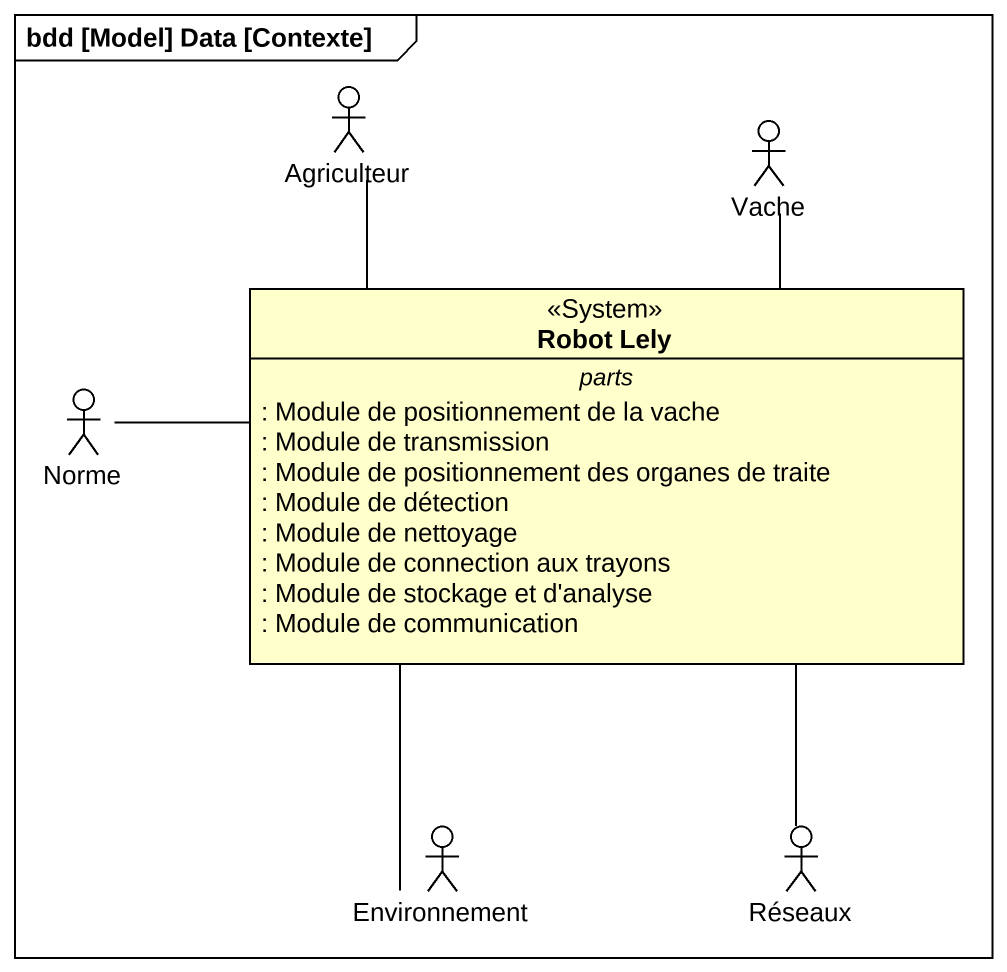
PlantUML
@startuml
mainframe bdd [Model] Data [Contexte]
allowmixing
hide circle
hide empty members
actor Agriculteur
actor Vache
class "Robot Lely" as Robot_Lely <<System>> {
  -- parts --
  : Module de positionnement de la vache
  : Module de transmission
  : Module de positionnement des organes de traite
  : Module de détection
  : Module de nettoyage
  : Module de connection aux trayons
  : Module de stockage et d'analyse
  : Module de communication
}
actor Norme
actor Environnement
actor Réseaux
Agriculteur -- Robot_Lely
Vache -- Robot_Lely
Norme -right- Robot_Lely
Environnement -up- Robot_Lely
Réseaux -up- Robot_Lely
@enduml
